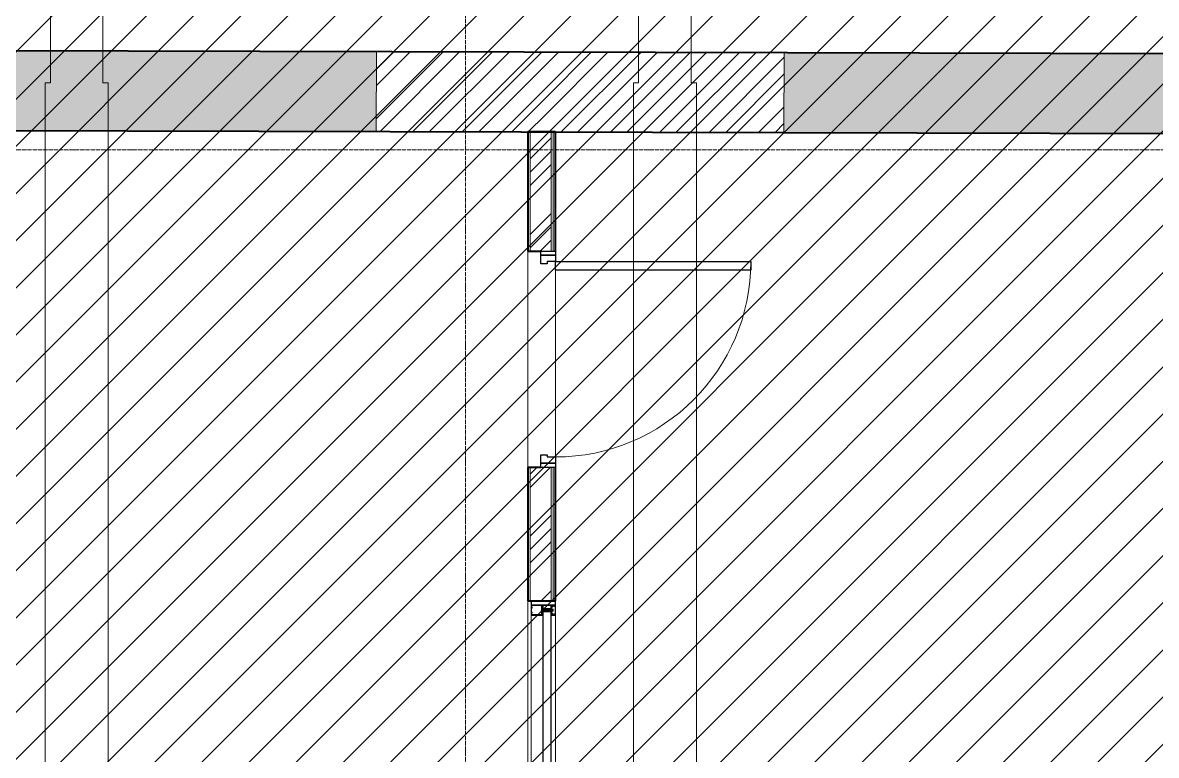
# Model space of a CAD drawing. Header units: millimetres. Extents: x -11886 to 379896, y -8130 to 47743.
# Drawn here: x 16501 to 21898, y 5725 to 9213 of the extents above; entities that cross this region are included whole.
import ezdxf

# ---------------------------------------------------------------- set-up
doc = ezdxf.new("R2010")
doc.units = ezdxf.units.MM
doc.linetypes.add('ADSK_Линия сетки', pattern=[25, 20, -2.5, 0, -2.5])
doc.linetypes.add('ADSK_Сверху', pattern=[4.5, 3, -1.5])
for name, color, linetype, lineweight, true_color in [('Витраж', 5, 'Continuous', 18, 0x0000ff), ('Двери', 5, 'Continuous', 18, 0x0000ff), ('Панели витража', 5, 'Continuous', 18, 0x0000ff), ('Стены внутренние', 5, 'Continuous', 18, 0x0000ff), ('Стены штриховка', 5, 'Continuous', 18, 0x0000ff)]:
    doc.layers.add(name, color=color, linetype=linetype, lineweight=lineweight, true_color=true_color)
for name, color, linetype, lineweight in [('Каркас', 7, 'Continuous', 18), ('Оси', 7, 'Continuous', 9), ('Узлы', 7, 'Continuous', 18)]:
    doc.layers.add(name, color=color, linetype=linetype, lineweight=lineweight)
pattern_1 = [(45, (0, 0), (-117.8655, 117.8655), []), (45, (78.58, 0), (-117.8655, 117.8655), [])]

# ---------------------------------------------------------------- blocks, each defined once
blk = doc.blocks.new('Прямоугольный импост - Зазор 20х116мм-1858175-01 План 1-го этажа маркировочный')
at = {"layer": 'Витраж', "color": 161, "linetype": 'ADSK_Сверху', "true_color": 0xaaaaff}
for p, q in [((18921.7, 6416.3), (18921.7, 5584.3)), ((19037.7, 6416.3), (19037.7, 5584.3)), ((18921.7, 5584.3), (19037.7, 5584.3))]:
    blk.add_line(p, q, dxfattribs=at)
blk = doc.blocks.new('Прямоугольный импост - Зазор 20х116мм-2279254-01 План 1-го этажа маркировочный')
at = {"layer": 'Витраж', "color": 161, "linetype": 'ADSK_Сверху', "true_color": 0xaaaaff}
for p, q in [((0, 76), (-20, 76)), ((-20, 76), (-20, -40)), ((0, -40), (0, 76)), ((-20, -40), (0, -40))]:
    blk.add_line(p, q, dxfattribs=at)
blk = doc.blocks.new('Прямоугольный импост - 48х116мм-2279248-01 План 1-го этажа маркировочный')
at = {"layer": 'Витраж', "color": 161, "linetype": 'ADSK_Сверху', "true_color": 0xaaaaff}
for p, q in [((-24, 20), (-24, 76)), ((-24, 76), (24, 76)), ((24, 76), (24, 20)), ((-0.1875, 20), (-24, 20)), ((-0.1875, -20), (-0.1875, 20)), ((24, 20), (0.1875, 20)), ((0.1875, 20), (0.1875, -20)), ((-24, -40), (-24, -20)), ((-24, -20), (-0.1875, -20)), ((24, -40), (-24, -40)), ((0.1875, -20), (24, -20)), ((24, -20), (24, -40))]:
    blk.add_line(p, q, dxfattribs=at)
blk = doc.blocks.new('Прямоугольный импост - Зазор 20х116мм-1858181-01 План 1-го этажа маркировочный')
at = {"layer": 'Витраж', "color": 161, "linetype": 'ADSK_Сверху', "true_color": 0xaaaaff}
for p, q in [((19037.7, 6460.3), (18921.7, 6460.3)), ((18921.7, 6460.3), (18921.7, 6416.3)), ((19037.7, 6460.3), (19037.7, 6416.3))]:
    blk.add_line(p, q, dxfattribs=at)
blk = doc.blocks.new('Системная панель - ADSK_Глухая_40 мм-2279251-01 План 1-го этажа маркировочный')
at = {"layer": 'Панели витража', "lineweight": 30}
for p, q in [((11.90625, 20), (-11.90625, 20)), ((-11.90625, 20), (-11.90625, -20)), ((11.90625, -20), (11.90625, 20)), ((-11.90625, -20), (11.90625, -20))]:
    blk.add_line(p, q, dxfattribs=at)
blk = doc.blocks.new('Прямоугольный импост - Зазор 20х116мм-2279105-01 План 1-го этажа маркировочный')
at = {"layer": 'Витраж', "lineweight": 30}
for p, q in [((0, 76), (-20, 76)), ((-20, 76), (-20, -40)), ((0, -40), (0, 76)), ((-20, -40), (0, -40))]:
    blk.add_line(p, q, dxfattribs=at)
blk = doc.blocks.new('AC_Дверь_Однопольная - Д-18п 1030х2200h-1983216-01 План 1-го этажа маркировочный')
at = {"layer": 'Двери', "lineweight": 30}
for p, q in [((-465, 996), (-425, 996)), ((-465, 66), (-465, 996)), ((-425, 996), (-425, 66)), ((-515, 66), (-495, 66)), ((-515, -4), (-515, 66)), ((-495, 66), (-465, 66)), ((-495, -4), (-495, 66)), ((-495, 66), (-495, -4)), ((-425, 66), (-465, 66)), ((-465, 66), (-465, 26)), ((465, 66), (495, 66)), ((465, 26), (465, 66)), ((495, 66), (495, -4)), ((495, 66), (515, 66)), ((495, -4), (495, 66)), ((515, 66), (515, -4)), ((-465, 26), (-455, 26)), ((-455, 26), (-455, -4)), ((455, 26), (465, 26)), ((455, -4), (455, 26)), ((-495, -4), (-515, -4)), ((-455, -4), (-495, -4)), ((495, -4), (455, -4)), ((515, -4), (495, -4))]:
    blk.add_line(p, q, dxfattribs=at)
at = {"layer": 'Двери'}
blk.add_arc((-465, 66), 930, 0, 90, dxfattribs=at)
blk = doc.blocks.new('Системная панель - ADSK_Cтеклопакет_40мм-2279279-01 План 1-го этажа маркировочный')
at = {"layer": 'Панели витража', "lineweight": 30}
for p, q in [((427.8125, 20), (-427.8125, 20)), ((-427.8125, 20), (-427.8125, -20)), ((427.8125, -20), (427.8125, 20)), ((-427.8125, -20), (427.8125, -20))]:
    blk.add_line(p, q, dxfattribs=at)
blk = doc.blocks.new('Прямоугольный импост - 48х116мм-2279148-01 План 1-го этажа маркировочный')
at = {"layer": 'Витраж'}
for p, q in [((18921.7, 3528.3), (18921.7, 4336.3)), ((19037.7, 3528.3), (19037.7, 4336.3))]:
    blk.add_line(p, q, dxfattribs=at)
blk = doc.blocks.new('Прямоугольный импост - 48х116-1503859-01 План 1-го этажа маркировочный')
at = {"layer": 'Узлы', "color": 5, "true_color": 0x0000ff}
for p, q in [((-24, 76.5), (-24, 20.5)), ((24, 76.5), (-24, 76.5)), ((-21.5, 23), (-21.5, 74)), ((-21.5, 74), (-16.6, 74)), ((-15.1, 72.4), (-15.1, 70.9)), ((-15.1, 70.9), (-9.2, 70.9)), ((-9.2, 70.9), (-9.2, 72.4)), ((-7.6, 74), (7.6, 74)), ((9.2, 72.4), (9.2, 70.9)), ((9.2, 70.9), (15.1, 70.9)), ((15.1, 70.9), (15.1, 72.4)), ((16.6, 74), (21.5, 74)), ((21.5, 74), (21.5, 23)), ((24, 20.5), (24, 76.5)), ((-24, 20.5), (-18.1, 20.5)), ((-21, 23), (-21.5, 23)), ((-21, 26.1), (-21, 23)), ((-4.1, 26.8), (-20.2, 26.8)), ((-17.2, 24.3), (-15.8, 24.3)), ((-15, 20.5), (-11.8, 20.5)), ((-11, 21.3), (-11, 23.5)), ((-10.5, 24.3), (-10.5, 22.4)), ((-10.2, 24.3), (-5.9, 24.3)), ((-9.7, 21.7), (-8, 21.7)), ((-8, 21.7), (-8, 2.5)), ((-8, -14.1), (-8, 0)), ((-7.7, 2.2), (-6.7, 2.2)), ((-6.7, 0.3), (-7.7, 0.3)), ((-6.4, 2), (-6.4, 0.6)), ((-5.4, 5.1), (-5.4, 22.8)), ((-3.5, 5.1), (-5.4, 5.1)), ((-5.1, 23.5), (-5.1, 21.3)), ((-4.3, 20.5), (-0.8, 20.5)), ((-2.6, 23.8), (-2.6, 25.3)), ((2.6, 23.8), (-2.6, 23.8)), ((-2.5, -1.3), (-1.1, 4.3)), ((-0.8, 20.5), (0, 21.3)), ((0, 21.3), (0.8, 20.5)), ((0.8, 20.5), (4.3, 20.5)), ((1.1, 4.3), (2.5, -1.3)), ((2.6, 25.3), (2.6, 23.8)), ((5.4, 5.1), (3.5, 5.1)), ((20.2, 26.8), (4.1, 26.8)), ((5.1, 21.3), (5.1, 23.5)), ((5.4, 22.8), (5.4, 5.1)), ((5.9, 24.3), (10.2, 24.3)), ((6.4, 0.6), (6.4, 2)), ((6.7, 2.2), (7.7, 2.2)), ((7.7, 0.3), (6.7, 0.3)), ((8, 2.5), (8, 21.7)), ((8, 21.7), (9.7, 21.7)), ((8, -14.1), (8, 0)), ((10.5, 22.4), (10.5, 24.3)), ((11, 23.5), (11, 21.3)), ((11.8, 20.5), (15, 20.5)), ((15.8, 24.3), (17.2, 24.3)), ((18.1, 20.5), (24, 20.5)), ((21, 23), (21, 26.1)), ((21.5, 23), (21, 23)), ((-24, -20), (-24, -24.7)), ((-24, -27.3), (-24, -39.5)), ((-24, -39.5), (24, -39.5)), ((-21.4, -19.5), (-23.5, -19.5)), ((-23.2, -25.5), (-22.2, -25.5)), ((-22.7, -38.2), (-22.7, -27.8)), ((-22.7, -27.8), (-22, -27.8)), ((-7.4, -38.2), (-22.7, -38.2)), ((-22, -25.7), (-22.5, -25.7)), ((-21.8, -28), (-19.1, -32.6)), ((-18.3, -23.3), (-20.5, -23.3)), ((-18.9, -28.9), (-18.9, -25.5)), ((-18.9, -25.5), (-16, -25.5)), ((-17.4, -31.6), (-18.9, -28.9)), ((-5.7, -19.5), (-17.4, -19.5)), ((-14.5, -24), (-14.5, -22)), ((-14.5, -22), (-8.3, -22)), ((-8.3, -22), (-7.6, -22.7)), ((-6.9, -14.1), (-8, -14.1)), ((-0.4, -22.7), (-7.6, -22.7)), ((0, -38), (-7.4, -38.2)), ((-6.9, -14.1), (-6.6, -14.5)), ((-6.6, -14.5), (-6.2, -14.1)), ((-6.2, -14.1), (-4.3, -14.1)), ((-5.3, -19.1), (-5.7, -19.5)), ((-5, -19.5), (-5.3, -19.1)), ((5, -19.5), (-5, -19.5)), ((-2.4, -0.9), (-4.9, -3.8)), ((-4.9, -3.8), (-4.9, -14.1)), ((-4.9, -3.8), (4.9, -3.8)), ((-4.3, -14.1), (-3.9, -14.5)), ((-3.9, -14.5), (-3.6, -14.1)), ((-3.6, -14.1), (-2.5, -14.1)), ((-2.5, -14.1), (-2.5, -1.1)), ((2.4, -0.9), (-2.4, -0.9)), ((-0.4, -22.7), (0, -22.3)), ((0, -22.3), (0.4, -22.7)), ((15.9, -38.2), (0, -38)), ((7.6, -22.7), (0.4, -22.7)), ((4.9, -3.8), (2.4, -0.9)), ((2.5, -1.3), (2.5, -14.1)), ((2.5, -14.1), (3.6, -14.1)), ((3.6, -14.1), (3.9, -14.5)), ((3.9, -14.5), (4.3, -14.1)), ((4.3, -14.1), (6.2, -14.1)), ((4.9, -3.8), (4.9, -14.1)), ((5.3, -19.1), (5, -19.5)), ((5.7, -19.5), (5.3, -19.1)), ((17.4, -19.5), (5.7, -19.5)), ((6.2, -14.1), (6.6, -14.5)), ((6.6, -14.5), (6.9, -14.1)), ((8, -14.1), (6.9, -14.1)), ((7.6, -22.7), (8.3, -22)), ((8.3, -22), (14.5, -22)), ((14.5, -22), (14.5, -24)), ((22.7, -38.2), (15.9, -38.2)), ((16, -25.5), (18.9, -25.5)), ((17, -22), (17, -21.8)), ((18.9, -28.9), (17.4, -31.6)), ((20.5, -23.3), (18.3, -23.3)), ((18.9, -25.5), (18.9, -28.9)), ((19.1, -32.6), (21.8, -28)), ((23.5, -19.5), (21.4, -19.5)), ((21.8, -21.8), (21.8, -22)), ((22.5, -25.7), (22, -25.7)), ((22, -27.8), (22.7, -27.8)), ((22.2, -25.5), (23.2, -25.5)), ((22.7, -27.8), (22.7, -38.2)), ((24, -24.7), (24, -20)), ((24, -39.5), (24, -27.3))]:
    blk.add_line(p, q, dxfattribs=at)
at = {"layer": 'Узлы', "color": 5, "lineweight": 9, "true_color": 0x0000ff}
for p, q in [((0, 28.9), (-2.4, 26.5)), ((-2.4, 26.5), (-2.4, -0.9)), ((2.4, 26.5), (0, 28.9)), ((2.4, -0.9), (2.4, 26.5)), ((-8, -19.5), (-8, -14.1)), ((-6.3, -23.7), (-6.3, -22.7)), ((6.4, -23.7), (-6.3, -23.7)), ((-5.2, -27.2), (-5.2, -23.7)), ((-5.1, -27.3), (5.1, -27.3)), ((3.9, -28.1), (-3.9, -28.1)), ((-2.6, -27.2), (-2.6, -23.7)), ((-2.5, -14.1), (-2.5, -19.5)), ((2.5, -14.1), (2.5, -19.5)), ((2.6, -27.2), (2.6, -23.7)), ((5.2, -27.2), (5.2, -23.7)), ((6.4, -22.7), (6.4, -23.7)), ((8, -14.1), (8, -19.5))]:
    blk.add_line(p, q, dxfattribs=at)
at = {"layer": 'Узлы', "color": 5, "true_color": 0x0000ff}
for centre, radius, start, end in [((-16.6, 72.4), 1.52, 0, 90), ((-7.6, 72.4), 1.52, 90, 180), ((7.6, 72.4), 1.52, 0, 90), ((16.6, 72.4), 1.52, 90, 180), ((-20.2, 26.1), 0.762, 90, 180), ((-17.2, 23), 1.27, 90, 180), ((-16.2, 22.8), 2.29, 180, 225.1897), ((-18.1, 20.9), 0.381, 270, 45.1897), ((-15.8, 23), 1.27, 0, 90), ((-15, 20.9), 0.381, 134.8103, 270), ((-16.9, 22.8), 2.29, 314.8103, 0), ((-11.8, 21.3), 0.762, 270, 0), ((-10.2, 23.5), 0.762, 90, 180), ((-9.7, 22.4), 0.762, 180, 270), ((-7.7, 2.5), 0.254, 180, 270), ((-7.7, 0), 0.254, 90, 180), ((-6.9, 22.8), 1.52, 360, 90), ((-6.7, 2), 0.254, 360, 90), ((-6.7, 0.6), 0.254, 270, 360), ((-5.9, 23.5), 0.762, 0, 90), ((-4.3, 21.3), 0.762, 180, 270), ((-4.1, 25.3), 1.52, 360, 90), ((0, 4), 3.63, 17.5064, 162.4936), ((0, 4), 1.09, 15, 165), ((4.1, 25.3), 1.52, 90, 180), ((4.3, 21.3), 0.762, 270, 0), ((5.9, 23.5), 0.762, 90, 180), ((6.9, 22.8), 1.52, 90, 180), ((6.7, 2), 0.254, 90, 180), ((6.7, 0.6), 0.254, 180, 270), ((7.7, 2.5), 0.254, 270, 0), ((7.7, 0), 0.254, 0, 90), ((9.7, 22.4), 0.762, 270, 0), ((10.2, 23.5), 0.762, 0, 90), ((11.8, 21.3), 0.762, 180, 270), ((15.8, 23), 1.27, 90, 180), ((16.9, 22.8), 2.29, 180, 225.1897), ((15, 20.9), 0.381, 270, 45.1897), ((17.2, 23), 1.27, 0, 90), ((18.1, 20.9), 0.381, 134.8103, 270), ((16.2, 22.8), 2.29, 314.8103, 0), ((20.2, 26.1), 0.762, 0, 90), ((-23.5, -20), 0.508, 90, 180), ((-23.2, -24.7), 0.762, 180, 270), ((-22.5, -27.3), 1.52, 90, 180), ((-22.2, -26.8), 1.27, 288.6629, 90), ((-22, -26.8), 1.02, 270, 90), ((-19.5, -21.8), 2.29, 134.8103, 180), ((-20.5, -22), 1.27, 180, 270), ((-21.4, -19.9), 0.381, 314.8103, 90), ((-18.3, -32.1), 1.02, 210, 30), ((-18.3, -22), 1.27, 270, 0), ((-17.4, -19.9), 0.381, 90, 225.1897), ((-19.3, -21.8), 2.29, 0, 45.1897), ((-16, -24), 1.52, 270, 0), ((16, -24), 1.52, 180, 270), ((19.3, -21.8), 2.29, 134.8103, 180), ((18.3, -22), 1.27, 180, 270), ((18.3, -32.1), 1.02, 150, 330), ((17.4, -19.9), 0.381, 314.8103, 90), ((20.5, -22), 1.27, 270, 0), ((21.4, -19.9), 0.381, 90, 225.1897), ((22.2, -26.8), 1.27, 90, 251.3371), ((22, -26.8), 1.02, 90, 270), ((19.5, -21.8), 2.29, 0, 45.1897), ((22.5, -27.3), 1.52, 360, 90), ((23.2, -24.7), 0.762, 270, 0), ((23.5, -20), 0.508, 0, 90)]:
    blk.add_arc(centre, radius, start, end, dxfattribs=at)
at = {"layer": 'Узлы', "color": 5, "lineweight": 9, "true_color": 0x0000ff}
for centre, radius, start, end in [((-3.9, -26.7), 1.38, 200.9416, 339.0732), ((0, -23.9), 4.19, 234.2873, 305.7127), ((3.9, -26.7), 1.38, 200.9416, 339.0732)]:
    blk.add_arc(centre, radius, start, end, dxfattribs=at)
blk = doc.blocks.new('Прямоугольный импост - 48х116мм-2279149-01 План 1-го этажа маркировочный')
at = {"layer": 'Витраж', "lineweight": 30}
for p, q in [((-24, 20), (-24, 76)), ((-24, 76), (24, 76)), ((24, 76), (24, 20)), ((-0.1875, 20), (-24, 20)), ((-0.1875, -20), (-0.1875, 20)), ((24, 20), (0.1875, 20)), ((0.1875, 20), (0.1875, -20)), ((-24, -40), (-24, -20)), ((-24, -20), (-0.1875, -20)), ((24, -40), (-24, -40)), ((0.1875, -20), (24, -20)), ((24, -20), (24, -40))]:
    blk.add_line(p, q, dxfattribs=at)

msp = doc.modelspace()

# ---------------------------------------------------------------- hatches: boundary and pattern name
at = {"lineweight": 13, "true_color": 0x636466, "transparency": 33554559}
h = msp.add_hatch(dxfattribs=at)
h.set_pattern_fill('ANSI31', color=251, scale=50)
h.set_pattern_definition([(45, (0, 84876.59), (-112.2532, 112.2532), [])])
h.paths.add_polyline_path([(49933.4, 8532.3), (56213.95, 8532.3), (56032.62, 43759.21), (46033.21, 43759.21), (46033.21, 20934.06), (46719.85, 20904.57), (46719.85, 10918.4), (782.6, 10918.4), (771.13, 8529.25), (290.5, 8529.25), (290.5, 306.79), (8273, 272.02), (8273, 2186.48), (18972.64, 2186.48), (18972.64, -2732.57), (31336.4, -2732.57), (31336.4, 2185.74), (42036.93, 2106.79), (42036.93, 150.23), (49933.4, 150.23)])
at = {"layer": 'Стены внутренние', "true_color": 0xc0c0c0}
h = msp.add_hatch(color=9, dxfattribs=at)
h.paths.add_polyline_path([(18184.63, 8694.69), (18184.63, 9074.69), (15803.34, 9080.99), (15803.34, 8700.99), (17379.64, 8696.82)])
h.paths.add_polyline_path([(14302.35, 8704.96), (14303.17, 9084.95), (10496.85, 9095.02), (10495.84, 8715.02), (11263.27, 8712.99)])
h.paths.add_polyline_path([(8995.85, 8718.98), (8995.85, 9098.98), (8133.02, 9101.26), (8133.77, 8721.26), (8145.59, 8721.23)])
at = {"layer": 'Стены внутренние', "lineweight": 9}
h = msp.add_hatch(dxfattribs=at)
h.set_pattern_fill('FP_2', color=256, style=0, pattern_type=2)
h.set_pattern_definition(pattern_1)
h.paths.add_polyline_path([(18986.34, 8692.57), (18986.34, 9072.58), (18185.63, 9074.69), (18185.63, 8694.69), (18882.76, 8692.85)])
h = msp.add_hatch(dxfattribs=at)
h.set_pattern_fill('FP_2', color=256, style=0, pattern_type=2)
h.set_pattern_definition(pattern_1)
h.paths.add_polyline_path([(20125.76, 8689.56), (20125.76, 9069.56), (18987.35, 9072.57), (18986.34, 8692.57)])
at = {"layer": 'Стены внутренние', "true_color": 0xc0c0c0}
h = msp.add_hatch(color=9, dxfattribs=at)
h.paths.add_polyline_path([(29968.85, 8663.54), (29968.85, 9043.55), (28087.73, 9048.52), (28086.12, 8668.52)])
h.paths.add_polyline_path([(26104.16, 8673.76), (26105.76, 9053.76), (23922.61, 9059.53), (23922.61, 8679.53)])
h.paths.add_polyline_path([(22033.07, 8684.52), (22033.4, 9064.52), (20126.77, 9069.56), (20125.76, 8689.56), (21076.63, 8687.05)])
at = {"layer": 'Стены внутренние', "lineweight": 9}
h = msp.add_hatch(dxfattribs=at)
h.set_pattern_fill('FP_3', color=256, style=0, pattern_type=2)
h.set_pattern_definition([(45, (0, 0), (-179.605, 179.605), []), (45, (63.5, 0), (0, 359.2102), []), (45, (-63.5, 0), (0, 359.2102), [])])
h.paths.add_polyline_path([(18967.66, 6460.28), (19017.66, 6460.28), (19017.66, 7095.28), (18917.66, 7095.28), (18917.66, 6460.28)])
h.paths.add_polyline_path([(18917.66, 8125.28), (19017.66, 8125.28), (19017.66, 8692.49), (18917.66, 8692.5), (18917.66, 8689.56)])

# ---------------------------------------------------------------- linework, layer by layer
at = {"layer": 'Каркас', "color": 253, "linetype": 'ADSK_Сверху', "true_color": 0xb2b2b2}
for p, q in [((16633.48, 13335.57), (16633.48, 8927)), ((16883.48, 8927), (16883.48, 13335.57)), ((19433.48, 13335.57), (19433.48, 8927)), ((19683.48, 8927), (19683.48, 13335.57)), ((16633.48, 8927), (16608.48, 8927)), ((16608.48, 8927), (16608.48, 2540.02)), ((16908.48, 8927), (16883.48, 8927)), ((16908.48, 2540.02), (16908.48, 8927)), ((19433.48, 8927), (19408.48, 8927)), ((19408.48, 8927), (19408.48, 2540.02)), ((19708.48, 8927), (19683.48, 8927)), ((19708.48, 2540.02), (19708.48, 8927))]:
    msp.add_line(p, q, dxfattribs=at)
at = {"layer": 'Каркас', "color": 253, "linetype": 'ADSK_Сверху', "true_color": 0xaaaaaa}
for p, q in [((16633.48, 8927), (16633.48, 13335.57)), ((16883.48, 8927), (16883.48, 13335.57)), ((19433.48, 8927), (19433.48, 13335.57)), ((19683.48, 8927), (19683.48, 13335.57)), ((16608.48, 8927), (16633.48, 8927)), ((16608.48, 2540.02), (16608.48, 8927)), ((16883.48, 8927), (16908.48, 8927)), ((16908.48, 2540.02), (16908.48, 8927)), ((19408.48, 8927), (19433.48, 8927)), ((19408.48, 2540.02), (19408.48, 8927)), ((19683.48, 8927), (19708.48, 8927)), ((19708.48, 2540.02), (19708.48, 8927))]:
    msp.add_line(p, q, dxfattribs=at)
at = {"layer": 'Оси', "linetype": 'ADSK_Линия сетки'}
for p, q in [((18609.91, -7330.38), (18609.91, 44534.79)), ((-11086.22, 8606.79), (57141.72, 8606.79))]:
    msp.add_line(p, q, dxfattribs=at)
at = {"layer": 'Стены внутренние', "color": 18, "lineweight": 40, "true_color": 0x000000}
for p, q in [((22033.4, 9064.52), (15803.34, 9080.99)), ((16219.48, 8699.89), (20125.76, 8689.56)), ((18905.66, 8692.5), (18905.66, 8125.28)), ((19037.66, 8692.5), (18905.66, 8692.5)), ((19037.66, 8125.28), (19037.66, 8692.5)), ((20125.76, 8689.56), (22033.07, 8684.52)), ((18905.66, 8125.28), (18967.66, 8125.28)), ((18905.66, 7095.28), (18905.66, 6460.28)), ((18967.66, 7095.28), (18905.66, 7095.28)), ((19037.66, 6460.28), (19037.66, 7095.28)), ((18905.66, 6460.28), (19037.66, 6460.28))]:
    msp.add_line(p, q, dxfattribs=at)
at = {"layer": 'Стены внутренние', "color": 18, "true_color": 0x000000}
for p, q in [((18184.63, 8694.69), (18185.63, 9074.69)), ((20126.77, 9069.56), (20125.76, 8689.56)), ((20125.76, 8689.56), (20126.77, 9069.56)), ((18905.66, 7095.28), (18905.66, 8125.28)), ((19037.66, 8035.28), (19037.66, 7145.28)), ((18905.66, 3460.28), (18905.66, 6460.28))]:
    msp.add_line(p, q, dxfattribs=at)
at = {"layer": 'Стены штриховка'}
for p, q in [((18907.66, 8125.28), (18907.66, 8692.5)), ((18917.66, 8125.28), (18917.66, 8692.5)), ((19017.66, 8125.28), (19017.66, 8692.5)), ((19026.66, 8125.28), (19026.66, 8692.5)), ((18907.66, 6460.28), (18907.66, 7095.28)), ((18917.66, 6460.28), (18917.66, 7095.28)), ((19017.66, 6460.28), (19017.66, 7095.28)), ((19026.66, 6460.28), (19026.66, 7095.28))]:
    msp.add_line(p, q, dxfattribs=at)

# ---------------------------------------------------------------- block references
at = {"layer": 'Витраж', "color": 161, "linetype": 'ADSK_Сверху', "true_color": 0xaaaaff, "rotation": 89.99999999999993}
msp.add_blockref('Прямоугольный импост - Зазор 20х116мм-2279254-01 План 1-го этажа маркировочный', (18997.66, 6460.28), dxfattribs=at)
at = {"layer": 'Витраж', "color": 161, "linetype": 'ADSK_Сверху', "true_color": 0xaaaaff}
for name in ['Прямоугольный импост - Зазор 20х116мм-1858181-01 План 1-го этажа маркировочный', 'Прямоугольный импост - Зазор 20х116мм-1858175-01 План 1-го этажа маркировочный']:
    msp.add_blockref(name, (0, 0), dxfattribs=at)
at = {"layer": 'Витраж', "rotation": 89.99999999999993}
msp.add_blockref('Прямоугольный импост - Зазор 20х116мм-2279105-01 План 1-го этажа маркировочный', (18997.66, 6460.28), dxfattribs=at)
at = {"layer": 'Витраж', "color": 161, "linetype": 'ADSK_Сверху', "true_color": 0xaaaaff, "extrusion": (0, 0, -1), "rotation": 270.0000000000001}
msp.add_blockref('Прямоугольный импост - 48х116мм-2279248-01 План 1-го этажа маркировочный', (-18997.66, 6416.28), dxfattribs=at)
at = {"layer": 'Витраж', "lineweight": 9, "extrusion": (0, 0, -1), "rotation": 270.0000000000001}
msp.add_blockref('Прямоугольный импост - 48х116-1503859-01 План 1-го этажа маркировочный', (-18998.16, 6416.28), dxfattribs=at)
at = {"layer": 'Витраж', "extrusion": (0, 0, -1), "rotation": 270.0000000000001}
msp.add_blockref('Прямоугольный импост - 48х116мм-2279149-01 План 1-го этажа маркировочный', (-18997.66, 6416.28), dxfattribs=at)
at = {"layer": 'Витраж'}
msp.add_blockref('Прямоугольный импост - 48х116мм-2279148-01 План 1-го этажа маркировочный', (0, 2056), dxfattribs=at)
at = {"layer": 'Двери', "rotation": 269.9999999999999}
msp.add_blockref('AC_Дверь_Однопольная - Д-18п 1030х2200h-1983216-01 План 1-го этажа маркировочный', (18971.66, 7610.28), dxfattribs=at)
at = {"layer": 'Панели витража', "rotation": 269.9999999999999}
for name, p in [('Системная панель - ADSK_Глухая_40 мм-2279251-01 План 1-го этажа маркировочный', (18997.66, 6428.37)), ('Системная панель - ADSK_Cтеклопакет_40мм-2279279-01 План 1-го этажа маркировочный', (18997.66, 5988.28))]:
    msp.add_blockref(name, p, dxfattribs=at)

doc.saveas('drawing.dxf')
